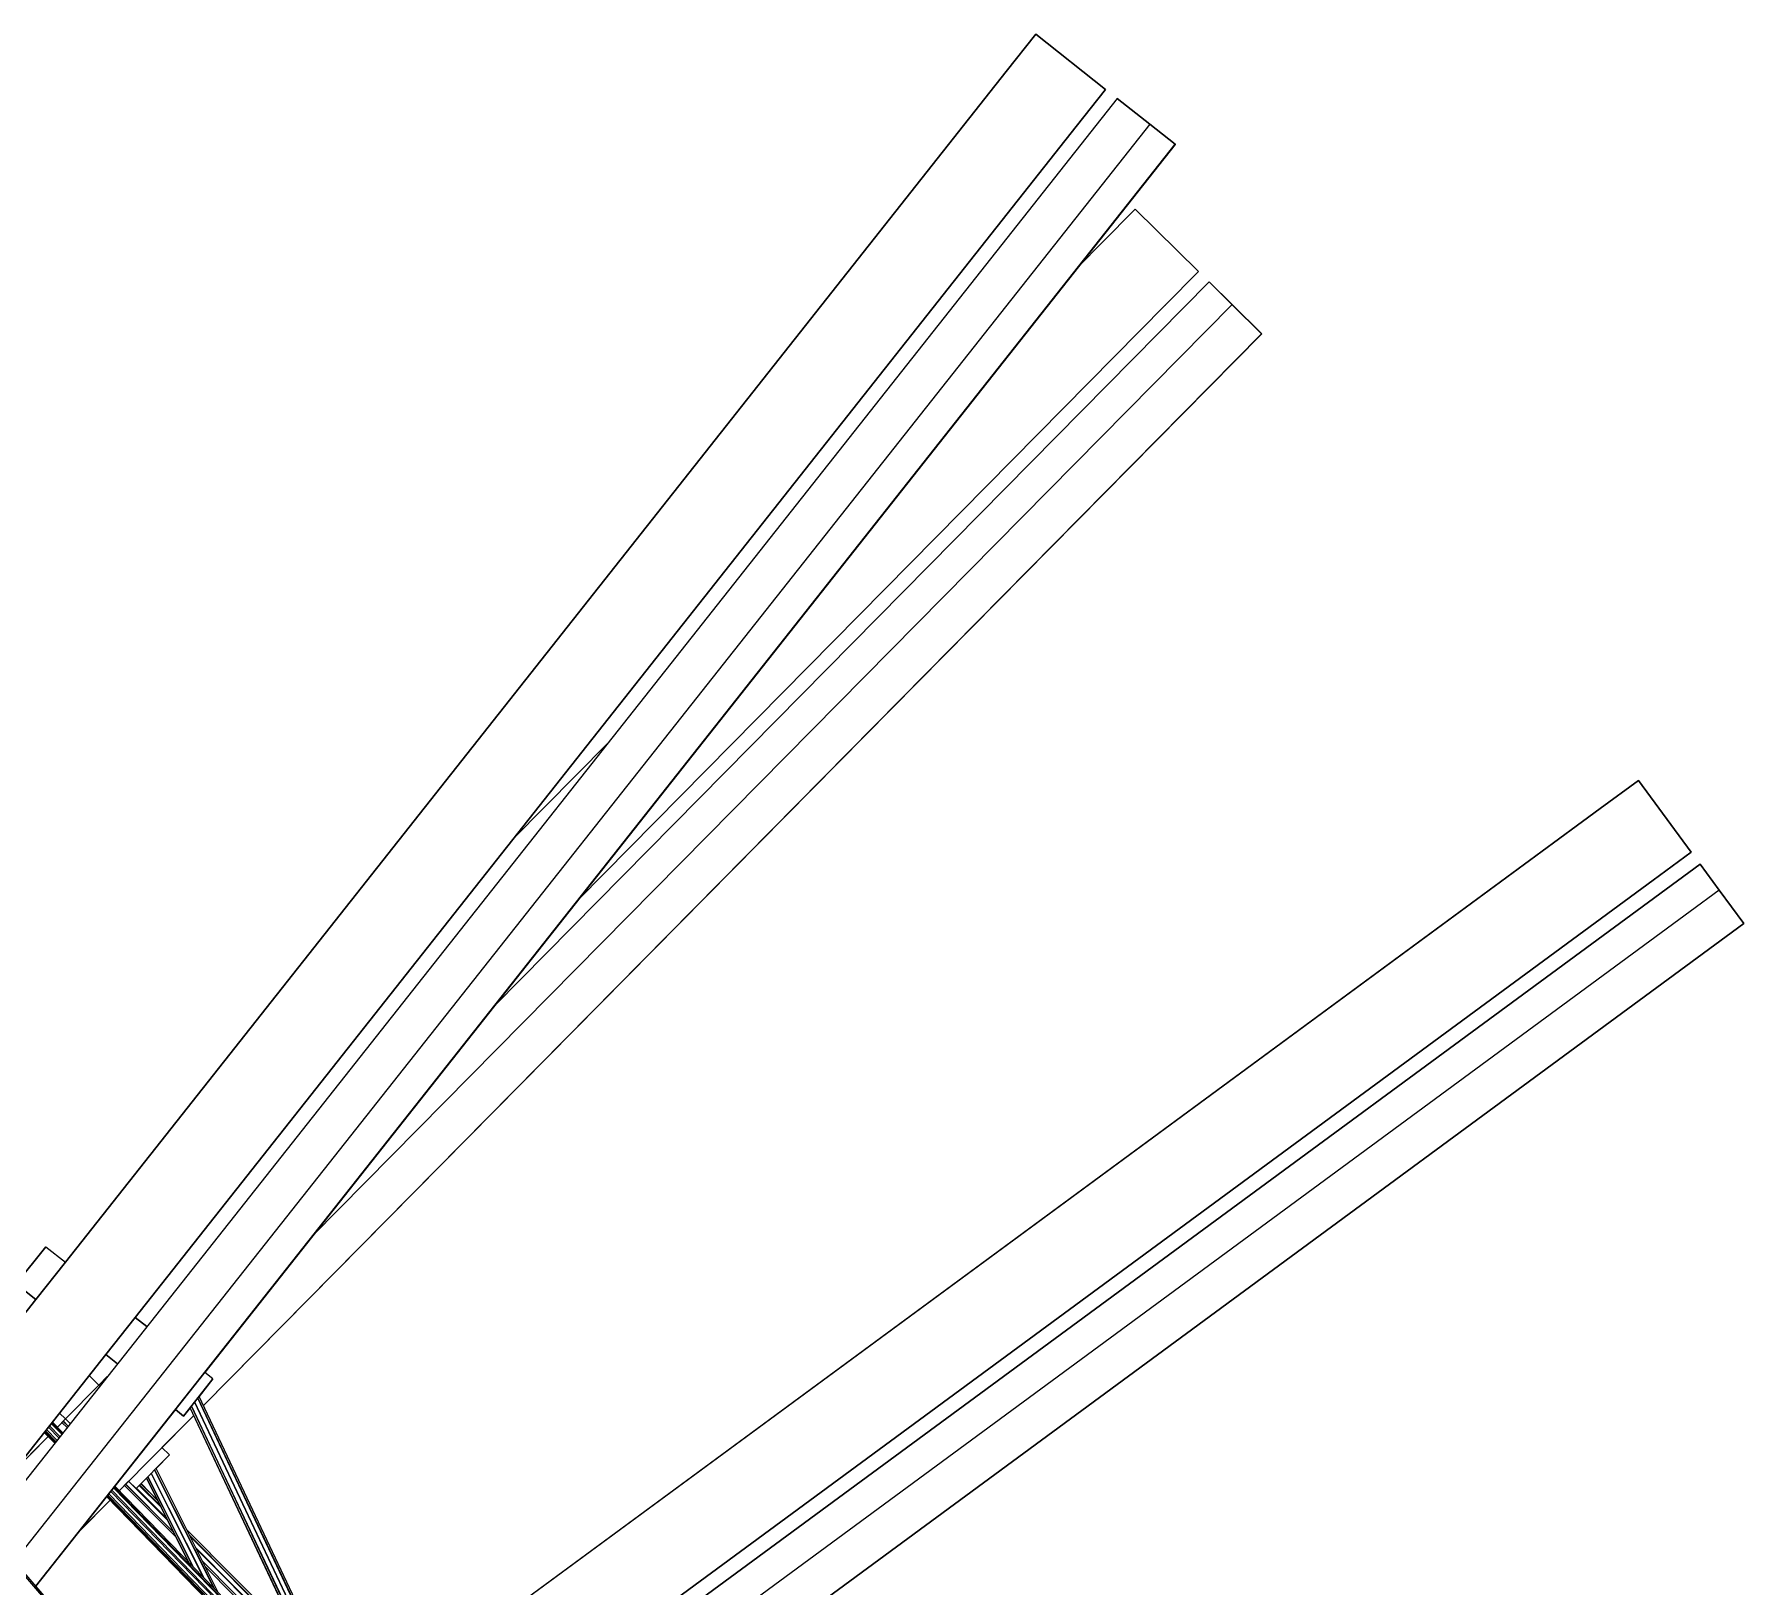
# Model space of a CAD drawing. Extents: x -32 to 51.8, y -51.6 to -5.5.
# Drawn here: x 46.927 to 49.81, y -16.191 to -13.573 of the extents above; entities that cross this region are included whole.
import ezdxf

# ---------------------------------------------------------------- set-up
doc = ezdxf.new("R2010")
doc.units = 0
doc.header["$MEASUREMENT"] = 0
doc.layers.get('0').update_dxf_attribs({"linetype": 'CONTINUOUS'})

msp = doc.modelspace()

# ---------------------------------------------------------------- linework, layer by layer
for p, q in [((48.616, -13.5726), (48.5664, -13.6354)), ((48.5664, -13.6354), (48.616, -13.5726)), ((48.7337, -13.6656), (48.616, -13.5726)), ((48.616, -13.5726), (48.7337, -13.6656)), ((48.5664, -13.6354), (46.9796, -15.6436)), ((46.9796, -15.6435), (48.5664, -13.6354)), ((48.6841, -13.7284), (48.7337, -13.6656)), ((48.7337, -13.6656), (48.6841, -13.7284)), ((48.6841, -13.7284), (48.7337, -13.6656)), ((48.7337, -13.6656), (48.6841, -13.7284)), ((48.7336, -13.6657), (48.7337, -13.6656)), ((48.7337, -13.6656), (48.7336, -13.6656)), ((48.7336, -13.6657), (48.7336, -13.6657)), ((48.7336, -13.6657), (48.7336, -13.6657)), ((48.7337, -13.6656), (48.7337, -13.6656)), ((48.7337, -13.6656), (48.7337, -13.6656)), ((48.7337, -13.6656), (48.7337, -13.6656)), ((48.7533, -13.6811), (46.8466, -16.0942)), ((48.7533, -13.6811), (48.8082, -13.7245)), ((48.7961, -13.7149), (48.7533, -13.6811)), ((48.8082, -13.7245), (48.7533, -13.6811)), ((48.7961, -13.7149), (48.7961, -13.7149)), ((48.8082, -13.7245), (46.8931, -16.1482)), ((47.0973, -15.7365), (48.6841, -13.7284)), ((48.6841, -13.7284), (47.0973, -15.7366)), ((47.0973, -15.7366), (48.6841, -13.7284)), ((48.6841, -13.7284), (47.0973, -15.7366)), ((47.0973, -15.7365), (48.6841, -13.7284)), ((48.6841, -13.7284), (47.0973, -15.7365)), ((47.0978, -15.736), (48.6841, -13.7284)), ((48.6841, -13.7284), (48.684, -13.7284)), ((48.684, -13.7284), (48.6841, -13.7284)), ((48.6841, -13.7284), (48.6841, -13.7284)), ((48.6841, -13.7284), (48.6841, -13.7284)), ((48.6841, -13.7284), (48.6841, -13.7284)), ((48.8082, -13.7245), (48.851, -13.7583)), ((48.851, -13.7583), (48.8082, -13.7245)), ((46.9294, -16.1903), (48.851, -13.7583)), ((46.9294, -16.1903), (48.851, -13.7583)), ((48.851, -13.7583), (46.9294, -16.1903)), ((48.851, -13.7583), (46.9294, -16.1903)), ((48.851, -13.7583), (46.9294, -16.1903)), ((48.851, -13.7584), (46.9294, -16.1903)), ((48.851, -13.7583), (46.9294, -16.1903)), ((48.851, -13.7583), (46.9294, -16.1903)), ((46.9294, -16.1903), (48.851, -13.7583)), ((46.9294, -16.1903), (48.851, -13.7583)), ((46.9294, -16.1903), (48.851, -13.7584)), ((48.851, -13.7584), (46.9294, -16.1903)), ((46.9294, -16.1903), (48.851, -13.7584)), ((48.851, -13.7584), (47.2147, -15.8293)), ((48.851, -13.7584), (47.2147, -15.8293)), ((47.2147, -15.8293), (48.851, -13.7584)), ((48.851, -13.7584), (47.2147, -15.8293)), ((47.2147, -15.8293), (48.851, -13.7584)), ((48.851, -13.7584), (47.2147, -15.8293)), ((48.851, -13.7584), (47.2147, -15.8293)), ((47.2147, -15.8293), (48.851, -13.7584)), ((48.851, -13.7584), (47.2147, -15.8293)), ((48.851, -13.7584), (47.2147, -15.8293)), ((48.851, -13.7584), (47.2147, -15.8293)), ((48.851, -13.7584), (47.2147, -15.8293)), ((48.851, -13.7584), (47.2147, -15.8293)), ((47.2147, -15.8293), (48.851, -13.7584)), ((48.851, -13.7584), (47.2147, -15.8293)), ((48.851, -13.7584), (47.2147, -15.8293)), ((47.2147, -15.8293), (48.851, -13.7584)), ((48.851, -13.7584), (47.2147, -15.8293)), ((48.851, -13.7584), (47.2147, -15.8293)), ((48.851, -13.7584), (47.2147, -15.8293)), ((48.851, -13.7584), (47.2147, -15.8293)), ((47.2147, -15.8293), (48.851, -13.7584)), ((47.2147, -15.8293), (48.851, -13.7584)), ((48.851, -13.7584), (47.2147, -15.8293)), ((48.851, -13.7584), (47.2147, -15.8293)), ((47.2147, -15.8293), (48.851, -13.7584)), ((47.2147, -15.8293), (48.851, -13.7584)), ((48.851, -13.7583), (48.851, -13.7583)), ((48.851, -13.7583), (48.851, -13.7583)), ((48.851, -13.7583), (48.851, -13.7583)), ((48.851, -13.7583), (48.851, -13.7583)), ((48.851, -13.7583), (48.851, -13.7584)), ((48.851, -13.7584), (48.851, -13.7584)), ((48.851, -13.7584), (48.851, -13.7584)), ((48.851, -13.7584), (48.851, -13.7584)), ((48.851, -13.7583), (48.851, -13.7583)), ((48.851, -13.7583), (48.851, -13.7583)), ((48.851, -13.7583), (48.851, -13.7583)), ((48.851, -13.7583), (48.851, -13.7583)), ((48.851, -13.7583), (48.851, -13.7583)), ((48.851, -13.7583), (48.851, -13.7583)), ((48.851, -13.7583), (48.851, -13.7583)), ((48.851, -13.7583), (48.851, -13.7583)), ((48.851, -13.7583), (48.851, -13.7583)), ((48.851, -13.7584), (48.851, -13.7584)), ((48.851, -13.7584), (48.851, -13.7584)), ((48.851, -13.7584), (48.851, -13.7584)), ((48.851, -13.7584), (48.851, -13.7584)), ((48.851, -13.7584), (48.851, -13.7584)), ((48.851, -13.7584), (48.851, -13.7584)), ((48.851, -13.7584), (48.851, -13.7584)), ((48.851, -13.7584), (48.851, -13.7584)), ((48.851, -13.7584), (48.851, -13.7584)), ((48.851, -13.7584), (48.851, -13.7584)), ((48.851, -13.7584), (48.851, -13.7584)), ((48.851, -13.7584), (48.851, -13.7584)), ((48.851, -13.7584), (48.851, -13.7584)), ((48.851, -13.7584), (48.851, -13.7584)), ((48.851, -13.7584), (48.851, -13.7584)), ((48.851, -13.7584), (48.851, -13.7584)), ((48.851, -13.7584), (48.851, -13.7584)), ((48.851, -13.7584), (48.851, -13.7584)), ((48.851, -13.7584), (48.851, -13.7584)), ((48.851, -13.7584), (48.851, -13.7584)), ((48.851, -13.7584), (48.851, -13.7584)), ((48.851, -13.7584), (48.851, -13.7584)), ((48.851, -13.7584), (48.851, -13.7584)), ((48.851, -13.7584), (48.851, -13.7584)), ((48.851, -13.7584), (48.851, -13.7584)), ((48.851, -13.7584), (48.851, -13.7584)), ((48.851, -13.7584), (48.851, -13.7584)), ((48.851, -13.7584), (48.851, -13.7584)), ((48.851, -13.7584), (48.851, -13.7584)), ((48.851, -13.7584), (48.851, -13.7584)), ((48.851, -13.7584), (48.851, -13.7584)), ((48.851, -13.7584), (48.851, -13.7584)), ((48.851, -13.7584), (48.851, -13.7584)), ((48.851, -13.7584), (48.851, -13.7584)), ((48.851, -13.7584), (48.851, -13.7584)), ((48.851, -13.7584), (48.851, -13.7584)), ((48.851, -13.7584), (48.851, -13.7584)), ((48.851, -13.7584), (48.851, -13.7584)), ((48.851, -13.7584), (48.851, -13.7584)), ((48.851, -13.7584), (48.851, -13.7584)), ((48.851, -13.7584), (48.851, -13.7584)), ((48.851, -13.7584), (48.851, -13.7584)), ((48.7839, -13.8674), (48.7277, -13.9243)), ((48.8907, -13.9728), (48.7839, -13.8674)), ((48.6888, -13.9637), (48.7277, -13.9243)), ((48.8907, -13.9728), (48.8345, -14.0297)), ((48.9084, -13.9904), (47.7042, -15.2098)), ((47.7042, -15.2098), (48.9084, -13.9904)), ((48.9084, -13.9904), (48.9084, -13.9903)), ((48.9084, -13.9903), (48.9473, -14.0287)), ((48.9472, -14.0288), (48.9084, -13.9904)), ((48.9473, -14.0287), (47.3971, -15.5985)), ((47.8447, -15.032), (48.8345, -14.0297)), ((48.8344, -14.0297), (47.8449, -15.0318)), ((48.8345, -14.0297), (48.8341, -14.0301)), ((48.8345, -14.0297), (48.8344, -14.0297)), ((48.997, -14.0779), (48.9472, -14.0288)), ((48.9473, -14.0287), (48.9971, -14.0779)), ((48.9971, -14.0779), (47.2125, -15.885)), ((47.2125, -15.885), (48.9971, -14.0779)), ((47.2125, -15.885), (48.9971, -14.0779)), ((48.9971, -14.0779), (47.2125, -15.885)), ((48.9971, -14.0779), (47.2125, -15.885)), ((47.2125, -15.885), (48.9971, -14.0779)), ((47.2125, -15.885), (48.9971, -14.0779)), ((48.9971, -14.0779), (47.2125, -15.885)), ((48.9971, -14.0779), (47.2125, -15.885)), ((48.9971, -14.0779), (47.2125, -15.885)), ((48.9971, -14.0779), (47.2125, -15.885)), ((47.2125, -15.885), (48.9971, -14.0779)), ((47.2125, -15.885), (48.9971, -14.0779)), ((48.9971, -14.0779), (47.2125, -15.885)), ((48.9971, -14.0779), (47.2125, -15.885)), ((48.9971, -14.0779), (47.2125, -15.885)), ((47.2125, -15.885), (48.9971, -14.0779)), ((47.2125, -15.885), (48.9971, -14.0779)), ((48.9971, -14.0779), (47.2125, -15.885)), ((48.9971, -14.0779), (47.2125, -15.885)), ((47.2125, -15.885), (48.9971, -14.0779)), ((47.2125, -15.885), (48.9971, -14.0779)), ((48.9971, -14.0779), (47.2125, -15.885)), ((48.9971, -14.0779), (47.2125, -15.885)), ((47.2125, -15.885), (48.9971, -14.0779)), ((47.2125, -15.885), (48.9971, -14.0779)), ((48.997, -14.0779), (47.2125, -15.885)), ((47.2125, -15.885), (48.997, -14.0779)), ((47.2125, -15.885), (48.997, -14.0779)), ((48.997, -14.0779), (47.2125, -15.885)), ((48.997, -14.0779), (47.2125, -15.885)), ((47.2125, -15.885), (48.997, -14.0779)), ((48.9971, -14.0779), (47.2125, -15.885)), ((48.9971, -14.0779), (47.2125, -15.885)), ((48.9971, -14.0779), (47.2125, -15.885)), ((47.2125, -15.885), (48.9971, -14.0779)), ((47.2125, -15.885), (48.9971, -14.0779)), ((48.9971, -14.0779), (47.2125, -15.885)), ((48.9971, -14.0779), (47.2125, -15.885)), ((47.2125, -15.885), (48.9971, -14.0779)), ((48.9971, -14.0779), (47.2125, -15.885)), ((48.9971, -14.0779), (47.2125, -15.885)), ((47.2125, -15.885), (48.9955, -14.0795)), ((48.997, -14.0779), (48.9971, -14.0779)), ((48.997, -14.0779), (48.997, -14.0779)), ((48.9971, -14.0779), (48.9971, -14.0779)), ((48.9971, -14.0779), (48.9971, -14.0779)), ((48.9971, -14.0779), (48.9971, -14.0779)), ((48.9971, -14.0779), (48.9971, -14.0779)), ((48.9971, -14.0779), (48.9971, -14.0779)), ((48.9971, -14.0779), (48.9971, -14.0779)), ((48.9971, -14.0779), (48.9971, -14.0779)), ((48.9971, -14.0779), (48.9971, -14.0779)), ((48.9971, -14.0779), (48.9971, -14.0779)), ((48.9971, -14.0779), (48.9971, -14.0779)), ((48.9971, -14.0779), (48.9971, -14.0779)), ((48.9971, -14.0779), (48.9971, -14.0779)), ((48.9971, -14.0779), (48.9971, -14.0779)), ((48.9971, -14.0779), (48.9971, -14.0779)), ((48.9971, -14.0779), (48.9971, -14.0779)), ((48.9971, -14.0779), (48.9971, -14.0779)), ((48.9971, -14.0779), (48.9971, -14.0779)), ((48.9971, -14.0779), (48.9971, -14.0779)), ((48.9971, -14.0779), (48.9971, -14.0779)), ((48.9971, -14.0779), (48.9971, -14.0779)), ((48.9971, -14.0779), (48.9971, -14.0779)), ((48.9971, -14.0779), (48.9971, -14.0779)), ((48.9971, -14.0779), (48.9971, -14.0779)), ((48.9971, -14.0779), (48.9971, -14.0779)), ((48.9971, -14.0779), (48.9971, -14.0779)), ((48.9971, -14.0779), (48.9971, -14.0779)), ((48.9971, -14.0779), (48.9971, -14.0779)), ((48.9971, -14.0779), (48.9971, -14.0779)), ((48.997, -14.0779), (48.9971, -14.0779)), ((48.9971, -14.0779), (48.9971, -14.0779)), ((48.997, -14.0779), (48.9971, -14.0779)), ((48.9971, -14.0779), (48.9971, -14.0779)), ((48.9971, -14.0779), (48.9971, -14.0779)), ((48.9971, -14.0779), (48.9971, -14.0779)), ((48.9971, -14.0779), (48.9971, -14.0779)), ((48.9971, -14.0779), (48.9971, -14.0779)), ((48.9971, -14.0779), (48.9971, -14.0779)), ((48.9971, -14.0779), (48.9971, -14.0779)), ((48.9971, -14.0779), (48.9971, -14.0779)), ((48.9971, -14.0779), (48.9971, -14.0779)), ((48.9971, -14.0779), (48.9971, -14.0779)), ((48.9971, -14.0779), (48.9971, -14.0779)), ((48.9971, -14.0779), (48.9971, -14.0779)), ((48.9971, -14.0779), (48.9971, -14.0779)), ((48.9971, -14.0779), (48.9971, -14.0779)), ((48.9971, -14.0779), (48.9971, -14.0779)), ((48.9971, -14.0779), (48.9971, -14.0779)), ((48.9971, -14.0779), (48.9971, -14.0779)), ((48.9971, -14.0779), (48.9971, -14.0779)), ((48.9971, -14.0779), (48.9971, -14.0779)), ((48.9971, -14.0779), (48.9971, -14.0779)), ((48.9971, -14.0779), (48.9971, -14.0779)), ((48.9971, -14.0779), (48.9971, -14.0779)), ((48.9971, -14.0779), (48.9971, -14.0779)), ((48.9971, -14.0779), (48.9971, -14.0779)), ((48.9971, -14.0779), (48.9971, -14.0779)), ((48.9971, -14.0779), (48.9971, -14.0779)), ((48.9971, -14.0779), (48.9971, -14.0779)), ((48.9971, -14.0779), (48.9971, -14.0779)), ((48.9971, -14.0779), (48.9971, -14.0779)), ((48.997, -14.0779), (48.997, -14.0779)), ((48.997, -14.0779), (48.997, -14.0779)), ((48.9971, -14.0779), (48.9971, -14.0779)), ((48.9971, -14.0779), (48.9971, -14.0779)), ((48.9971, -14.0779), (48.9971, -14.0779)), ((48.9971, -14.0779), (48.9971, -14.0779)), ((48.9971, -14.0779), (48.9971, -14.0779)), ((48.9971, -14.0779), (48.9971, -14.0779)), ((48.9971, -14.0779), (48.9971, -14.0779)), ((48.9971, -14.0779), (48.9971, -14.0779)), ((48.9971, -14.0779), (48.9971, -14.0779)), ((48.9971, -14.0779), (48.9971, -14.0779)), ((48.9971, -14.0779), (48.9971, -14.0779)), ((48.9971, -14.0779), (48.9971, -14.0779)), ((48.1781, -17.6434), (45.2963, -14.297)), ((45.2965, -14.2964), (48.1813, -17.6422)), ((47.2125, -15.885), (48.7965, -14.2811)), ((47.9964, -14.5987), (47.0973, -15.7365)), ((47.7349, -14.9297), (47.8942, -14.7684)), ((49.6327, -14.831), (49.5682, -14.8784)), ((49.5682, -14.8784), (49.6327, -14.831)), ((49.7215, -14.9518), (49.6327, -14.831)), ((49.6327, -14.831), (49.7215, -14.9518)), ((47.5063, -16.3947), (49.5682, -14.8784)), ((49.5682, -14.8784), (47.5064, -16.3948)), ((49.7215, -14.9518), (49.6571, -14.9992)), ((49.6571, -14.9993), (49.7215, -14.9519)), ((49.7215, -14.9519), (49.6571, -14.9993)), ((49.6571, -14.9993), (49.7215, -14.9519)), ((49.7215, -14.9519), (49.7215, -14.9518)), ((49.7215, -14.9518), (49.7215, -14.9519)), ((49.7215, -14.9519), (49.7215, -14.9518)), ((49.7215, -14.9518), (49.7215, -14.9518)), ((49.7215, -14.9519), (49.7215, -14.9519)), ((49.7215, -14.9519), (49.7215, -14.9519)), ((49.7215, -14.9519), (49.7215, -14.9519)), ((49.7215, -14.9519), (49.7215, -14.9519)), ((49.7363, -14.972), (47.5827, -16.5558)), ((47.5827, -16.5558), (49.7363, -14.972)), ((49.7363, -14.972), (49.7363, -14.972)), ((49.7363, -14.972), (49.7687, -15.016)), ((49.7686, -15.016), (49.7363, -14.972)), ((49.6571, -14.9992), (47.5952, -16.5156)), ((47.5952, -16.5156), (49.6571, -14.9992)), ((49.6571, -14.9992), (47.5952, -16.5156)), ((47.5952, -16.5156), (49.6571, -14.9993)), ((49.6571, -14.9993), (47.5952, -16.5156)), ((47.5952, -16.5156), (49.6571, -14.9993)), ((47.5952, -16.5156), (49.6571, -14.9993)), ((49.6571, -14.9993), (47.5952, -16.5156)), ((49.7687, -15.016), (47.6212, -16.5953)), ((49.6571, -14.9992), (49.6571, -14.9992)), ((49.6571, -14.9992), (49.6571, -14.9993)), ((49.6571, -14.9992), (49.6571, -14.9993)), ((49.6571, -14.9992), (49.6571, -14.9992)), ((49.8101, -15.0724), (49.7686, -15.016)), ((49.7687, -15.016), (49.8102, -15.0723)), ((47.6704, -16.646), (49.8102, -15.0723)), ((47.6704, -16.646), (49.8102, -15.0723)), ((47.6704, -16.646), (49.8102, -15.0723)), ((49.8102, -15.0723), (47.6704, -16.646)), ((47.6704, -16.646), (49.8101, -15.0724)), ((47.6704, -16.646), (49.8101, -15.0724)), ((49.8101, -15.0724), (47.6704, -16.646)), ((49.8101, -15.0724), (47.6704, -16.646)), ((49.8102, -15.0724), (47.6704, -16.646)), ((49.8102, -15.0724), (47.6704, -16.646)), ((47.6704, -16.646), (49.8102, -15.0724)), ((49.8102, -15.0724), (47.6704, -16.646)), ((49.8102, -15.0724), (47.6704, -16.646)), ((47.6704, -16.646), (49.8102, -15.0724)), ((49.8102, -15.0724), (47.6839, -16.6361)), ((49.8102, -15.0724), (47.6839, -16.6361)), ((47.6839, -16.6361), (49.8102, -15.0724)), ((49.8102, -15.0724), (47.6839, -16.6361)), ((49.8102, -15.0724), (47.6839, -16.6361)), ((49.8102, -15.0724), (47.6839, -16.6361)), ((47.6839, -16.6361), (49.8102, -15.0724)), ((49.8102, -15.0724), (47.6839, -16.6361)), ((47.6839, -16.6361), (49.8102, -15.0724)), ((47.6839, -16.6361), (49.8102, -15.0724)), ((49.8102, -15.0724), (47.6839, -16.6361)), ((49.8102, -15.0724), (47.6839, -16.6361)), ((47.6839, -16.6361), (49.8102, -15.0724)), ((49.8102, -15.0724), (47.6839, -16.6361)), ((49.8102, -15.0724), (47.6839, -16.6361)), ((47.6839, -16.6361), (49.8102, -15.0724)), ((49.8102, -15.0724), (47.6839, -16.6361)), ((49.8102, -15.0724), (47.6839, -16.6361)), ((47.6839, -16.6361), (49.8102, -15.0724)), ((47.6839, -16.6361), (49.8102, -15.0724)), ((49.8102, -15.0724), (47.6839, -16.6361)), ((47.6839, -16.6361), (49.8102, -15.0724)), ((47.6839, -16.6361), (49.8102, -15.0724)), ((49.8102, -15.0724), (47.6839, -16.6361)), ((47.6839, -16.6361), (49.8102, -15.0724)), ((49.8102, -15.0724), (47.6839, -16.6361)), ((49.8102, -15.0724), (47.6839, -16.6361)), ((47.6839, -16.6361), (49.8102, -15.0724)), ((47.6839, -16.6361), (49.8102, -15.0724)), ((47.6839, -16.6361), (49.8102, -15.0724)), ((49.8101, -15.0724), (49.8102, -15.0723)), ((49.8101, -15.0724), (49.8102, -15.0723)), ((49.8101, -15.0724), (49.8101, -15.0724)), ((49.8101, -15.0724), (49.8101, -15.0724)), ((49.8101, -15.0724), (49.8101, -15.0724)), ((49.8101, -15.0724), (49.8101, -15.0724)), ((49.8101, -15.0724), (49.8101, -15.0724)), ((49.8101, -15.0724), (49.8101, -15.0724)), ((49.8101, -15.0724), (49.8101, -15.0724)), ((49.8101, -15.0724), (49.8101, -15.0724)), ((49.8101, -15.0724), (49.8101, -15.0724)), ((49.8101, -15.0724), (49.8101, -15.0724)), ((49.8101, -15.0724), (49.8101, -15.0724)), ((49.8101, -15.0724), (49.8101, -15.0724)), ((49.8101, -15.0724), (49.8101, -15.0724)), ((49.8101, -15.0724), (49.8101, -15.0724)), ((49.8101, -15.0724), (49.8101, -15.0724)), ((49.8101, -15.0724), (49.8101, -15.0724)), ((49.8101, -15.0724), (49.8101, -15.0724)), ((49.8101, -15.0724), (49.8101, -15.0724)), ((49.8101, -15.0724), (49.8101, -15.0724)), ((49.8101, -15.0724), (49.8101, -15.0724)), ((49.8101, -15.0724), (49.8101, -15.0724)), ((49.8101, -15.0724), (49.8101, -15.0724)), ((49.8101, -15.0724), (49.8101, -15.0724)), ((49.8101, -15.0724), (49.8101, -15.0724)), ((49.8101, -15.0724), (49.8101, -15.0724)), ((49.8101, -15.0724), (49.8101, -15.0724)), ((49.8101, -15.0724), (49.8101, -15.0724)), ((49.8101, -15.0724), (49.8101, -15.0724)), ((49.8101, -15.0724), (49.8101, -15.0724)), ((49.8101, -15.0724), (49.8101, -15.0724)), ((49.8102, -15.0723), (49.8102, -15.0723)), ((49.8102, -15.0723), (49.8102, -15.0723)), ((49.8102, -15.0723), (49.8102, -15.0723)), ((49.8102, -15.0723), (49.8102, -15.0723)), ((49.8102, -15.0723), (49.8102, -15.0723)), ((49.8102, -15.0723), (49.8102, -15.0724)), ((49.8102, -15.0723), (49.8102, -15.0723)), ((49.8102, -15.0724), (49.8102, -15.0724)), ((49.8102, -15.0724), (49.8102, -15.0724)), ((49.8102, -15.0724), (49.8102, -15.0724)), ((49.8102, -15.0724), (49.8102, -15.0724)), ((49.8102, -15.0724), (49.8102, -15.0724)), ((49.8102, -15.0724), (49.8102, -15.0724)), ((49.8102, -15.0724), (49.8102, -15.0724)), ((49.8102, -15.0724), (49.8102, -15.0724)), ((49.8102, -15.0724), (49.8102, -15.0724)), ((49.8102, -15.0724), (49.8102, -15.0724)), ((49.8102, -15.0724), (49.8102, -15.0724)), ((49.8102, -15.0724), (49.8102, -15.0724)), ((49.8102, -15.0724), (49.8102, -15.0724)), ((49.8102, -15.0724), (49.8102, -15.0724)), ((49.8102, -15.0724), (49.8102, -15.0724)), ((49.8102, -15.0724), (49.8102, -15.0724)), ((49.8102, -15.0724), (49.8102, -15.0724)), ((49.8102, -15.0724), (49.8102, -15.0724)), ((49.8102, -15.0724), (49.8102, -15.0724)), ((49.8102, -15.0724), (49.8102, -15.0724)), ((49.8102, -15.0724), (49.8102, -15.0724)), ((49.8102, -15.0724), (49.8102, -15.0724)), ((49.8102, -15.0724), (49.8102, -15.0724)), ((49.8102, -15.0724), (49.8102, -15.0724)), ((49.8102, -15.0724), (49.8102, -15.0724)), ((49.8102, -15.0724), (49.8102, -15.0724)), ((49.8102, -15.0724), (49.8102, -15.0724)), ((49.8102, -15.0724), (49.8102, -15.0724)), ((49.8102, -15.0724), (49.8102, -15.0724)), ((49.8102, -15.0724), (49.8102, -15.0724)), ((49.8102, -15.0724), (49.8102, -15.0724)), ((49.8102, -15.0724), (49.8102, -15.0724)), ((49.8102, -15.0724), (49.8102, -15.0724)), ((47.2147, -15.8293), (47.6347, -15.2978)), ((46.8968, -15.6801), (46.9464, -15.6173)), ((46.9464, -15.6173), (46.8968, -15.6801)), ((46.9464, -15.6173), (46.9796, -15.6436)), ((46.93, -15.7063), (46.9796, -15.6435)), ((46.9796, -15.6436), (46.93, -15.7063)), ((46.93, -15.7063), (46.8968, -15.6801)), ((46.8968, -15.6801), (46.93, -15.7063)), ((46.93, -15.7063), (46.8968, -15.6801)), ((46.8968, -15.6801), (46.93, -15.7063)), ((46.93, -15.7063), (46.7302, -15.9592)), ((46.7302, -15.9592), (46.93, -15.7063)), ((47.0477, -15.7993), (47.0973, -15.7365)), ((47.0973, -15.7365), (47.0477, -15.7993)), ((47.0973, -15.7366), (47.0477, -15.7993)), ((47.0477, -15.7993), (47.0973, -15.7366)), ((47.0973, -15.7365), (47.0973, -15.7365)), ((47.1169, -15.7521), (47.0973, -15.7366)), ((47.1169, -15.7521), (47.0973, -15.7366)), ((47.0973, -15.7366), (47.0973, -15.7366)), ((47.0973, -15.7366), (47.0973, -15.7366)), ((47.0973, -15.7366), (47.1169, -15.7521)), ((47.0973, -15.7366), (47.0973, -15.7366)), ((46.8299, -16.0749), (47.0477, -15.7993)), ((46.83, -16.0749), (47.0477, -15.7993)), ((46.83, -16.0749), (47.0477, -15.7993)), ((47.0477, -15.7993), (46.83, -16.0749)), ((46.83, -16.0749), (47.0477, -15.7993)), ((47.0477, -15.7993), (46.83, -16.0749)), ((47.0477, -15.7993), (46.83, -16.0749)), ((47.0477, -15.7994), (46.83, -16.0749)), ((47.0477, -15.7993), (47.0477, -15.7993)), ((47.0477, -15.7993), (47.0477, -15.7993)), ((47.0673, -15.8148), (47.0477, -15.7993)), ((47.0477, -15.7993), (47.0477, -15.7993)), ((47.0477, -15.7993), (47.0477, -15.7993)), ((47.0477, -15.7993), (47.0673, -15.8148)), ((47.0477, -15.7993), (47.0673, -15.8148)), ((47.0477, -15.7993), (47.0477, -15.7993)), ((47.0477, -15.7993), (47.0477, -15.7993)), ((47.0673, -15.8148), (47.0477, -15.7993)), ((47.0477, -15.7993), (47.0477, -15.7993)), ((47.0477, -15.7993), (47.0673, -15.8148)), ((47.0477, -15.7993), (47.0477, -15.7993)), ((47.0477, -15.7993), (47.0477, -15.7994)), ((47.0673, -15.8148), (47.0477, -15.7993)), ((47.0477, -15.7993), (47.0477, -15.7993)), ((47.0477, -15.7993), (47.0477, -15.7993)), ((47.0477, -15.7993), (47.0477, -15.7993)), ((47.0477, -15.7993), (47.0477, -15.7993)), ((47.0477, -15.7993), (47.0477, -15.7993)), ((47.0477, -15.7993), (47.0477, -15.7993)), ((47.0477, -15.7993), (47.0477, -15.7993)), ((47.0361, -15.8508), (46.9798, -15.9077)), ((46.9798, -15.9077), (47.0361, -15.8508)), ((47.0361, -15.8508), (47.0198, -15.8347)), ((47.036, -15.8508), (47.0198, -15.8347)), ((47.0503, -15.8364), (47.0361, -15.8508)), ((47.0361, -15.8508), (47.0501, -15.8366)), ((47.0361, -15.8508), (47.0376, -15.8524)), ((47.0361, -15.8508), (47.0361, -15.8508)), ((47.0361, -15.8508), (47.0361, -15.8508)), ((47.0361, -15.8508), (47.0361, -15.8508)), ((47.0376, -15.8524), (47.0361, -15.8508)), ((47.0361, -15.8508), (47.0361, -15.8508)), ((47.1789, -15.903), (47.2285, -15.8402)), ((47.2285, -15.8402), (47.1789, -15.903)), ((47.2285, -15.8403), (47.2053, -15.8697)), ((47.2053, -15.8697), (47.2285, -15.8403)), ((47.2053, -15.8697), (47.2285, -15.8403)), ((47.2285, -15.8402), (47.2147, -15.8293)), ((47.2285, -15.8403), (47.2285, -15.8402)), ((47.2285, -15.8402), (47.2285, -15.8403)), ((47.1976, -15.8793), (47.8444, -17.2514)), ((47.8506, -17.2587), (47.1977, -15.8793)), ((47.8634, -17.2735), (47.203, -15.8725)), ((47.2031, -15.8725), (47.8661, -17.2766)), ((47.8713, -17.2827), (47.2053, -15.8697)), ((46.9294, -16.1903), (47.1651, -15.8921)), ((47.1651, -15.8921), (46.9294, -16.1903)), ((46.9294, -16.1903), (47.1651, -15.8921)), ((47.1651, -15.8921), (46.9294, -16.1903)), ((47.1651, -15.8921), (46.9294, -16.1903)), ((46.9294, -16.1903), (47.1651, -15.8921)), ((47.1651, -15.8921), (46.9294, -16.1903)), ((47.1651, -15.8921), (46.9294, -16.1903)), ((46.9294, -16.1903), (47.1651, -15.8921)), ((47.1651, -15.8921), (46.9294, -16.1903)), ((47.1651, -15.8921), (46.9295, -16.1903)), ((47.1651, -15.8921), (46.9295, -16.1903)), ((46.9295, -16.1903), (47.1651, -15.8921)), ((47.1651, -15.8921), (46.9294, -16.1903)), ((47.1651, -15.8921), (46.9294, -16.1903)), ((47.1651, -15.8921), (46.9294, -16.1903)), ((47.1651, -15.8921), (46.9294, -16.1903)), ((47.1651, -15.8921), (46.9294, -16.1903)), ((46.9294, -16.1903), (47.1651, -15.8921)), ((47.1651, -15.8921), (46.9294, -16.1903)), ((47.1651, -15.8921), (46.9294, -16.1903)), ((47.1651, -15.8921), (46.9295, -16.1903)), ((46.9294, -16.1903), (47.1651, -15.8921)), ((46.9295, -16.1903), (47.1651, -15.8921)), ((47.1651, -15.8921), (46.9295, -16.1903)), ((47.1651, -15.8921), (46.9295, -16.1903)), ((46.9295, -16.1903), (47.1651, -15.8921)), ((46.9295, -16.1903), (47.1651, -15.8921)), ((46.9742, -15.9327), (46.9566, -15.9146)), ((46.9578, -15.9131), (46.9754, -15.9312)), ((46.9661, -15.9216), (46.9798, -15.9077)), ((46.9661, -15.9217), (46.9798, -15.9077)), ((46.9798, -15.9077), (46.9699, -15.8979)), ((46.9824, -15.9223), (46.9739, -15.9138)), ((46.9841, -15.9202), (46.9758, -15.9119)), ((46.9762, -15.9115), (46.9844, -15.9198)), ((46.9798, -15.9077), (46.9795, -15.9081)), ((46.9877, -15.9155), (46.9798, -15.9077)), ((46.9798, -15.9077), (46.9877, -15.9155)), ((46.9877, -15.9155), (46.9798, -15.9077)), ((46.9798, -15.9077), (46.9799, -15.9077)), ((46.9798, -15.9077), (46.9798, -15.9077)), ((46.9798, -15.9077), (46.9877, -15.9155)), ((46.9799, -15.9077), (46.9798, -15.9077)), ((46.9798, -15.9077), (46.9798, -15.9077)), ((46.9798, -15.9077), (46.9799, -15.9077)), ((47.196, -15.9018), (47.0704, -16.0289)), ((47.0704, -16.0289), (47.196, -15.9018)), ((47.0704, -16.0289), (47.196, -15.9018)), ((47.196, -15.9018), (47.0704, -16.0289)), ((47.196, -15.9018), (47.0704, -16.0289)), ((47.0704, -16.0289), (47.196, -15.9018)), ((47.0704, -16.0289), (47.196, -15.9018)), ((47.196, -15.9018), (47.0704, -16.0289)), ((47.196, -15.9018), (47.0704, -16.0289)), ((47.0704, -16.0289), (47.196, -15.9018)), ((47.196, -15.9018), (47.0704, -16.0289)), ((47.0704, -16.0289), (47.196, -15.9018)), ((47.0704, -16.0289), (47.196, -15.9018)), ((47.196, -15.9018), (47.0704, -16.0289)), ((47.196, -15.9018), (47.0704, -16.0289)), ((47.0704, -16.0289), (47.196, -15.9018)), ((47.196, -15.9018), (47.1425, -15.9559)), ((47.196, -15.9018), (47.1425, -15.9559)), ((47.1425, -15.9559), (47.196, -15.9018)), ((47.1425, -15.9559), (47.196, -15.9018)), ((47.196, -15.9018), (47.1425, -15.9559)), ((47.196, -15.9018), (47.1425, -15.9559)), ((47.196, -15.9018), (47.1425, -15.9559)), ((47.1425, -15.9559), (47.196, -15.9018)), ((47.1425, -15.9559), (47.196, -15.9018)), ((47.196, -15.9018), (47.1425, -15.9559)), ((47.196, -15.9018), (47.1425, -15.9559)), ((47.1425, -15.9559), (47.196, -15.9018)), ((47.1425, -15.9559), (47.196, -15.9018)), ((47.196, -15.9018), (47.1425, -15.9559)), ((47.196, -15.9018), (47.1425, -15.9559)), ((47.1425, -15.9559), (47.196, -15.9018)), ((47.1425, -15.9559), (47.196, -15.9018)), ((47.196, -15.9018), (47.1425, -15.9559)), ((47.196, -15.9018), (47.1425, -15.9559)), ((47.196, -15.9018), (47.1425, -15.9559)), ((47.1425, -15.9559), (47.196, -15.9018)), ((47.1425, -15.9559), (47.196, -15.9018)), ((47.196, -15.9018), (47.1425, -15.9559)), ((47.196, -15.9018), (47.1425, -15.9559)), ((47.1425, -15.9559), (47.196, -15.9018)), ((47.196, -15.9018), (47.1425, -15.9559)), ((47.196, -15.9018), (47.1425, -15.9559)), ((47.1425, -15.9559), (47.196, -15.9018)), ((47.1789, -15.903), (47.1651, -15.8921)), ((47.1651, -15.8921), (47.1789, -15.903)), ((47.1789, -15.903), (47.1651, -15.8921)), ((47.1789, -15.903), (47.1651, -15.8921)), ((47.1651, -15.8921), (47.1789, -15.903)), ((47.1651, -15.8921), (47.1789, -15.903)), ((47.19, -15.889), (47.1789, -15.903)), ((47.1789, -15.903), (47.19, -15.889)), ((47.1789, -15.903), (47.19, -15.889)), ((47.1789, -15.903), (47.1789, -15.903)), ((47.1789, -15.903), (47.1789, -15.903)), ((47.1789, -15.903), (47.1789, -15.903)), ((47.1789, -15.903), (47.1789, -15.903)), ((47.8199, -17.2231), (47.19, -15.889)), ((47.8174, -17.2201), (47.19, -15.889)), ((47.8174, -17.2201), (47.19, -15.889)), ((47.1922, -15.8862), (47.8253, -17.2293)), ((47.8314, -17.2364), (47.1923, -15.8861)), ((46.8908, -15.9979), (46.9506, -15.9373)), ((46.891, -15.9977), (46.9506, -15.9373)), ((46.9616, -15.9486), (46.944, -15.9305)), ((46.9624, -15.9476), (46.9448, -15.9295)), ((46.9461, -15.928), (46.9636, -15.9461)), ((46.9655, -15.9436), (46.948, -15.9255)), ((46.9685, -15.9399), (46.9509, -15.9218)), ((46.9704, -15.9375), (46.9529, -15.9194)), ((46.9558, -15.9157), (46.9734, -15.9337)), ((47.0988, -16.0252), (47.1551, -15.9683)), ((47.1551, -15.9683), (47.0988, -16.0252)), ((47.1551, -15.9683), (47.1325, -15.9911)), ((47.1325, -15.9911), (47.1551, -15.9683)), ((47.1551, -15.9683), (47.1325, -15.9911)), ((47.1325, -15.9911), (47.1551, -15.9683)), ((47.1551, -15.9683), (47.1425, -15.9559)), ((47.1425, -15.9559), (47.1551, -15.9683)), ((47.155, -15.9683), (47.1551, -15.9683)), ((47.1551, -15.9683), (47.155, -15.9683)), ((47.1551, -15.9683), (47.1551, -15.9683)), ((47.1551, -15.9683), (47.1551, -15.9683)), ((47.1551, -15.9683), (47.1551, -15.9683)), ((47.2136, -16.1761), (47.1244, -15.9993)), ((47.2126, -16.1752), (47.1244, -15.9994)), ((47.2306, -16.1937), (47.1301, -15.9935)), ((47.1302, -15.9935), (47.2311, -16.1941)), ((47.2381, -16.2014), (47.1325, -15.9911)), ((47.4448, -16.4297), (47.0561, -16.03)), ((47.442, -16.4239), (47.0579, -16.0277)), ((47.061, -16.0238), (47.4346, -16.4081)), ((47.4335, -16.4056), (47.0617, -16.0229)), ((47.063, -16.0213), (47.4304, -16.3991)), ((47.0863, -16.0128), (47.0704, -16.0289)), ((47.0863, -16.0128), (47.0704, -16.0289)), ((47.0704, -16.0289), (47.0863, -16.0128)), ((47.0704, -16.0289), (47.0863, -16.0128)), ((47.0863, -16.0128), (47.0704, -16.0289)), ((47.0863, -16.0128), (47.0704, -16.0289)), ((47.0863, -16.0128), (47.0704, -16.0289)), ((47.0704, -16.0289), (47.0863, -16.0128)), ((47.0704, -16.0289), (47.0863, -16.0128)), ((47.0863, -16.0128), (47.0704, -16.0289)), ((47.0863, -16.0128), (47.0704, -16.0289)), ((47.0704, -16.0289), (47.0863, -16.0128)), ((47.0704, -16.0289), (47.0863, -16.0128)), ((47.0863, -16.0129), (47.0704, -16.0289)), ((47.0863, -16.0129), (47.0704, -16.0289)), ((47.0704, -16.0289), (47.0863, -16.0129)), ((47.0704, -16.0289), (47.0863, -16.0129)), ((47.0863, -16.0129), (47.0704, -16.0289)), ((47.0863, -16.0129), (47.0704, -16.0289)), ((47.0704, -16.0289), (47.0863, -16.0129)), ((47.0704, -16.0289), (47.0863, -16.0129)), ((47.0863, -16.0129), (47.0704, -16.0289)), ((47.0704, -16.0289), (47.0863, -16.0129)), ((47.0863, -16.0129), (47.0704, -16.0289)), ((47.0863, -16.0129), (47.0704, -16.0289)), ((47.0863, -16.0129), (47.0704, -16.0289)), ((47.0863, -16.0129), (47.0704, -16.0289)), ((47.0704, -16.0289), (47.0863, -16.0129)), ((47.1662, -16.1072), (47.0794, -16.0199)), ((47.1621, -16.099), (47.0813, -16.0179)), ((47.0816, -16.0176), (47.1616, -16.0981)), ((47.0988, -16.0252), (47.0863, -16.0128)), ((47.0863, -16.0128), (47.0988, -16.0252)), ((47.0863, -16.0128), (47.0988, -16.0252)), ((47.0988, -16.0252), (47.0863, -16.0129)), ((47.0863, -16.0129), (47.0988, -16.0252)), ((47.0988, -16.0252), (47.0863, -16.0128)), ((47.0898, -16.0164), (47.1517, -16.0784)), ((47.1162, -16.0076), (47.0988, -16.0252)), ((47.0988, -16.0252), (47.1162, -16.0076)), ((47.1162, -16.0077), (47.0988, -16.0252)), ((47.0988, -16.0252), (47.1162, -16.0077)), ((47.0988, -16.0252), (47.0988, -16.0252)), ((47.0988, -16.0252), (47.0988, -16.0252)), ((47.0995, -16.0246), (47.1505, -16.0759)), ((47.1042, -16.0198), (47.1406, -16.0563)), ((47.1049, -16.0191), (47.1393, -16.0537)), ((47.1069, -16.0171), (47.1353, -16.0456)), ((47.1072, -16.0168), (47.1347, -16.0445)), ((47.1875, -16.1493), (47.1162, -16.0076)), ((47.1872, -16.149), (47.1162, -16.0076)), ((47.1162, -16.0077), (47.1871, -16.149)), ((47.1186, -16.0052), (47.1946, -16.1566)), ((47.1955, -16.1575), (47.1187, -16.0052)), ((47.0549, -16.0446), (47.0031, -16.097)), ((47.0031, -16.097), (47.0549, -16.0446)), ((47.0031, -16.097), (47.0549, -16.0446)), ((47.0549, -16.0446), (47.0031, -16.097)), ((47.0549, -16.0446), (47.0031, -16.097)), ((47.0031, -16.097), (47.0549, -16.0446)), ((47.0031, -16.0971), (47.0549, -16.0446)), ((47.0549, -16.0446), (47.0031, -16.0971)), ((47.0549, -16.0446), (47.0031, -16.0971)), ((47.0031, -16.0971), (47.0549, -16.0446)), ((47.0031, -16.0971), (47.0549, -16.0446)), ((47.0549, -16.0446), (47.0031, -16.0971)), ((47.0549, -16.0446), (47.0031, -16.0971)), ((47.0549, -16.0446), (47.0031, -16.0971)), ((47.0031, -16.0971), (47.0549, -16.0446)), ((47.0031, -16.0971), (47.0549, -16.0446)), ((47.0549, -16.0446), (47.0031, -16.0971)), ((47.0549, -16.0446), (47.0031, -16.0971)), ((47.0031, -16.0971), (47.0549, -16.0446)), ((47.0549, -16.0446), (47.0031, -16.0971)), ((47.0549, -16.0446), (47.0031, -16.0971)), ((47.0031, -16.0971), (47.0549, -16.0446)), ((47.0549, -16.0446), (47.0032, -16.0969)), ((47.0032, -16.0969), (47.0549, -16.0446)), ((47.0032, -16.0969), (47.0549, -16.0446)), ((47.0549, -16.0446), (47.0032, -16.097)), ((47.0549, -16.0446), (47.0032, -16.097)), ((47.0032, -16.0969), (47.0549, -16.0446)), ((47.0032, -16.097), (47.0549, -16.0446)), ((47.0549, -16.0446), (47.0032, -16.097)), ((47.0549, -16.0446), (47.0032, -16.097)), ((47.0032, -16.097), (47.0549, -16.0446)), ((47.0549, -16.0446), (47.0032, -16.097)), ((47.0549, -16.0446), (47.0032, -16.097)), ((47.0032, -16.097), (47.0549, -16.0446)), ((47.0032, -16.097), (47.0549, -16.0446)), ((47.0549, -16.0446), (47.0032, -16.097)), ((47.0549, -16.0446), (47.0032, -16.097)), ((47.0549, -16.0446), (47.0032, -16.0969)), ((47.0032, -16.0969), (47.0549, -16.0446)), ((47.0032, -16.0969), (47.0549, -16.0446)), ((47.0549, -16.0446), (47.0032, -16.0969)), ((47.0549, -16.0446), (47.0032, -16.0969)), ((47.0032, -16.0969), (47.0549, -16.0446)), ((47.4592, -16.4603), (47.0492, -16.0387)), ((47.4581, -16.4579), (47.05, -16.0378)), ((47.0512, -16.0362), (47.455, -16.4514)), ((47.4523, -16.4456), (47.0531, -16.0339)), ((47.0031, -16.0971), (47.0221, -16.0778)), ((47.1845, -16.0947), (47.3793, -16.2906)), ((47.185, -16.0956), (47.3794, -16.2909)), ((47.1891, -16.1038), (47.3833, -16.2993)), ((47.1902, -16.1061), (47.3836, -16.2999)), ((47.2003, -16.126), (47.3931, -16.3201)), ((47.2013, -16.1281), (47.3934, -16.3206)), ((46.9294, -16.1903), (46.9502, -16.164)), ((47.2114, -16.1482), (47.403, -16.3409)), ((47.403, -16.3411), (47.2118, -16.149)), ((47.407, -16.3495), (47.216, -16.1573)), ((46.9295, -16.1903), (47.8174, -17.2201))]:
    msp.add_line(p, q)

doc.saveas('drawing.dxf')
